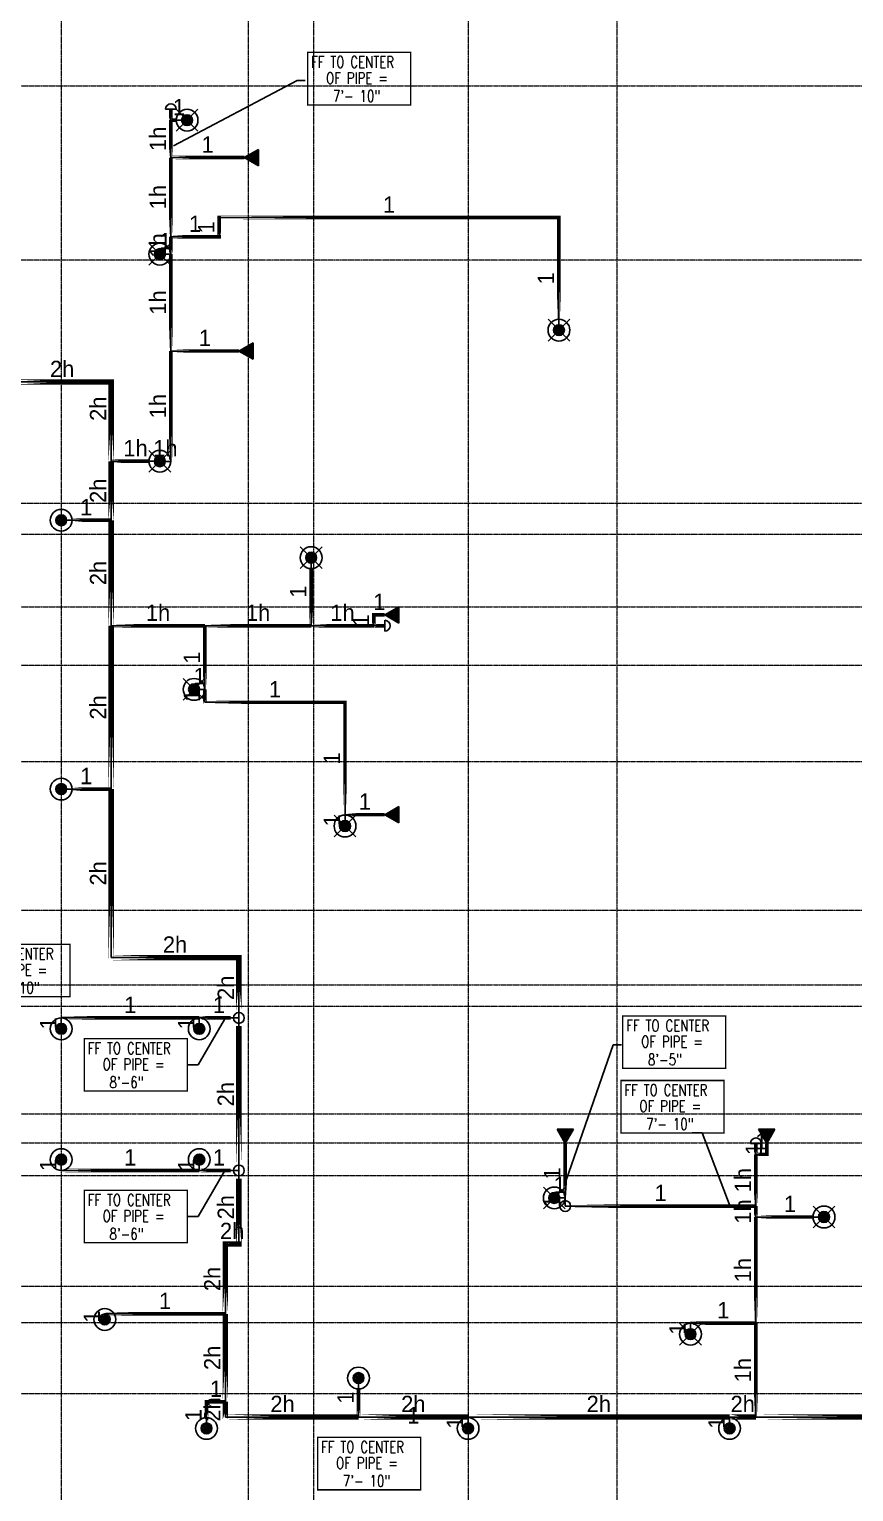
# Model space of a CAD drawing. Header units: inches. Extents: x -6295 to 241, y -496 to 3079.
# Drawn here: x -1926 to -1472, y 285 to 1090 of the extents above; entities that cross this region are included whole.
import ezdxf
from ezdxf.enums import TextEntityAlignment as Align

# ---------------------------------------------------------------- set-up
doc = ezdxf.new("R2010")
doc.units = ezdxf.units.IN
doc.header["$MEASUREMENT"] = 0
doc.linetypes.add('Grid Line', pattern=[0.875, 0.5, -0.125, 0.125, -0.125])
for name, color, linetype in [('Coordination', 1, 'Continuous'), ('headdn', 7, 'Continuous'), ('PIPEBL', 4, 'Continuous'), ('pipemn', 6, 'Continuous'), ('PIPESPC', 7, 'Continuous'), ('spk-cap', 7, 'Continuous'), ('spk-piperise', 7, 'Continuous'), ('TIDYPIPE', 7, 'Continuous')]:
    doc.layers.add(name, color=color, linetype=linetype)
doc.layers.add('S-GRID', color=1, linetype='Continuous', lineweight=9)
doc.styles.add('PDA1', font='ROMAND', dxfattribs={"width": 0.755})
doc.styles.add('PIPE', font='PIPE.SHX')
doc.dimstyles.get("Standard").update_dxf_attribs({"dimtxt": 0.18, "dimasz": 0.18, "dimexe": 0.18, "dimexo": 0.0625, "dimgap": 0.09, "dimtad": 0, "dimtih": 1, "dimtoh": 1, "dimdec": 4, "dimzin": 0, "dimdsep": 46, "dimtxsty": 'Standard', "dimcen": 0.09, "dimadec": 0, "dimazin": 0, "dimtfac": 1, "dimtdec": 4, "dimtofl": 0, "dimtmove": 0, "dimatfit": 3, "dimfxl": 1, "dimtolj": 1, "dimtzin": 0, "dimarcsym": 0})

# ---------------------------------------------------------------- blocks, each defined once
blk = doc.blocks.new('side2')
for p, q in [((0, 0), (7.79, 4.5)), ((7.79, -4.5), (0, 0)), ((7.79, 4.5), (7.79, -4.5))]:
    blk.add_line(p, q)
blk.add_solid([(7.79, -4.5), (0, 0), (7.79, 4.5)])
blk = doc.blocks.new('dpend2')
for p, q in [((-6, -6), (6, 6)), ((6, -6), (-6, 6))]:
    blk.add_line(p, q)
for radius in [6, 3]:
    blk.add_circle((0, 0), radius)
for points in [[(0, 0), (-3, 0), (-2.08, 2.07)], [(0, 0), (-3, 0), (-2.08, -2.07)], [(0, 0), (0, 3), (-2.12, 2.14)], [(0, 0), (0, -3), (-2.12, -2.14)], [(0, 0), (0, 3), (2.12, 2.14)], [(0, 0), (3, 0), (2.08, 2.07)], [(0, 0), (3, 0), (2.08, -2.07)], [(0, 0), (0, -3), (2.12, -2.14)]]:
    blk.add_solid(points)
blk = doc.blocks.new('dpend1')
for radius in [6, 3]:
    blk.add_circle((0, 0), radius)
for points in [[(0.01, 2.97), (-2.53, -1.59), (-2.62, 1.36)], [(0.01, 2.97), (-2.49, -1.59), (2.52, -1.59)], [(2.52, -1.59), (0.01, 2.97), (2.6, 1.47)], [(2.52, -1.59), (-2.53, -1.59), (0.01, -2.98)]]:
    blk.add_solid(points)
blk = doc.blocks.new('PIPESPC')
at = {"layer": 'PIPESPC', "style": 'PIPE', "width": 0.9}
blk.add_attdef('SIZE', text='', height=9, dxfattribs=at).set_placement((0, 4.02), align=Align.CENTER)
at = {"layer": 'PIPESPC', "style": 'PIPE', "flags": 1}
blk.add_attdef('SCHED', (25.3, 3.89), '', height=9, dxfattribs=at)
blk = doc.blocks.new('CAP')
blk.add_line((0, 3), (0, -3))
blk.add_arc((0, 0), 3, 270, 90)
blk = doc.blocks.new('vvvvbbbbbbbb')
at = {"layer": 'Coordination', "const_width": 0.75}
blk.add_lwpolyline([(2834.89, 1670.01), (2834.89, 1641.14), (2891.57, 1641.14), (2891.57, 1670.01), (2834.89, 1670.01)], dxfattribs=at)
at = {"layer": 'Coordination', "style": 'PDA1', "width": 0.755}
for s, p in [('FF TO CENTER', (2836.77, 1661.59)), ('OF PIPE = ', (2845.03, 1652.74)), ('7\'- 10"', (2848.77, 1642.88))]:
    blk.add_text(s, height=6.3, dxfattribs=at).set_placement(p)
blk = doc.blocks.new('rise')
blk.add_circle((0, 0), 3)
blk = doc.blocks.new('vvvvvvvvbbb')
at = {"layer": 'Coordination', "const_width": 0.75}
blk.add_lwpolyline([(1974.8, 1907.38), (1974.8, 1878.51), (2031.47, 1878.51), (2031.47, 1907.38), (1974.8, 1907.38)], dxfattribs=at)
at = {"layer": 'Coordination', "style": 'PDA1', "width": 0.755}
for s, p in [('FF TO CENTER', (1976.68, 1898.96)), ('OF PIPE = ', (1984.93, 1890.11)), ('8\'-5"', (1988.67, 1880.25))]:
    blk.add_text(s, height=6.3, dxfattribs=at).set_placement(p)

msp = doc.modelspace()

# ---------------------------------------------------------------- linework, layer by layer
at = {"layer": 'Coordination', "color": 1, "const_width": 0.75}
for points in [[(-1895.29, 534.31), (-1895.29, 505.44), (-1838.62, 505.44), (-1838.62, 534.31), (-1895.29, 534.31)], [(-1895.29, 450.81), (-1895.29, 421.94), (-1838.62, 421.94), (-1838.62, 450.81), (-1895.29, 450.81)]]:
    msp.add_lwpolyline(points, dxfattribs=at)
at = {"layer": 'PIPEBL', "color": 1}
for p, q in [((-1847.62, 1040.03), (-1847.62, 1046.03)), ((-1847.62, 1019.42), (-1847.62, 1040.03)), ((-1838.69, 1040.03), (-1847.62, 1040.03)), ((-1847.62, 975.8), (-1847.62, 1019.42)), ((-1847.62, 1019.42), (-1807.19, 1019.42)), ((-1820.96, 975.8), (-1820.96, 986.37)), ((-1820.96, 986.37), (-1633.94, 986.37)), ((-1633.94, 924.43), (-1633.94, 986.37)), ((-1847.62, 966.28), (-1847.62, 975.8)), ((-1847.62, 975.8), (-1820.96, 975.8)), ((-1853.69, 966.28), (-1847.69, 966.28)), ((-1847.62, 912.93), (-1847.62, 966.28)), ((-1847.62, 852.17), (-1847.62, 912.93)), ((-1810.19, 912.93), (-1847.62, 912.93)), ((-1853.69, 852.22), (-1880.5, 852.22)), ((-1853.69, 852.17), (-1847.62, 852.17)), ((-1908, 819.74), (-1880.5, 819.74)), ((-1770.36, 761.65), (-1770.36, 799.15)), ((-1735.86, 761.65), (-1735.86, 767.65)), ((-1735.86, 767.65), (-1729.86, 767.65)), ((-1880.5, 761.65), (-1828.86, 761.65)), ((-1828.86, 761.65), (-1770.36, 761.65)), ((-1828.86, 726.65), (-1828.86, 761.65)), ((-1770.36, 761.65), (-1735.86, 761.65)), ((-1735.86, 761.65), (-1729.86, 761.65)), ((-1834.86, 726.65), (-1828.86, 726.65)), ((-1828.86, 719.51), (-1828.86, 726.65)), ((-1828.86, 719.51), (-1751.74, 719.51)), ((-1751.74, 719.51), (-1751.74, 657.65)), ((-1908, 671.74), (-1880.5, 671.74)), ((-1751.74, 657.65), (-1751.74, 651.41)), ((-1729.86, 657.65), (-1751.74, 657.65)), ((-1908, 545.74), (-1908, 539.74)), ((-1832, 545.74), (-1908, 545.74)), ((-1832, 545.74), (-1832, 539.74)), ((-1832, 545.74), (-1810.18, 545.74)), ((-1630.51, 476.64), (-1630.51, 446.64)), ((-1525.51, 470.64), (-1525.51, 476.64)), ((-1519.51, 470.64), (-1519.51, 476.64)), ((-1908, 461.74), (-1908, 467.74)), ((-1832, 461.74), (-1832, 467.74)), ((-1525.51, 442.17), (-1525.51, 470.64)), ((-1525.51, 470.64), (-1519.51, 470.64)), ((-1908, 461.74), (-1832, 461.74)), ((-1832, 461.74), (-1810.18, 461.74)), ((-1636.51, 446.64), (-1630.51, 446.64)), ((-1630.51, 446.64), (-1630.51, 442.17)), ((-1630.51, 442.17), (-1525.51, 442.17)), ((-1525.51, 436.14), (-1525.51, 442.17)), ((-1525.51, 436.14), (-1488.01, 436.14)), ((-1525.51, 377.64), (-1525.51, 436.14)), ((-1884, 382.79), (-1884, 379.74)), ((-1884, 382.79), (-1817.62, 382.79)), ((-1561.51, 377.64), (-1525.51, 377.64)), ((-1561.51, 377.64), (-1561.51, 371.64)), ((-1525.51, 326), (-1525.51, 377.64)), ((-1744.29, 347.48), (-1744.29, 326)), ((-1828, 319.74), (-1828, 334.38)), ((-1828, 334.38), (-1817.62, 334.38)), ((-1684, 319.74), (-1684, 326)), ((-1540, 319.74), (-1540, 326))]:
    msp.add_line(p, q, dxfattribs=at)
at = {"layer": 'pipemn', "color": 1}
for p, q in [((-1934.5, 895.87), (-1880.5, 895.87)), ((-1880.5, 895.87), (-1880.5, 852.22)), ((-1880.5, 852.22), (-1880.5, 819.74)), ((-1880.5, 761.65), (-1880.5, 819.74)), ((-1880.5, 671.74), (-1880.5, 761.65)), ((-1880.5, 578.94), (-1880.5, 671.74)), ((-1880.5, 578.94), (-1810.18, 578.94)), ((-1810.18, 545.74), (-1810.18, 578.94)), ((-1810.18, 461.74), (-1810.18, 545.74)), ((-1810.18, 421.26), (-1810.18, 461.74)), ((-1810.18, 421.26), (-1817.62, 421.26)), ((-1817.62, 421.26), (-1817.62, 382.79)), ((-1817.62, 382.79), (-1817.62, 334.38)), ((-1817.62, 334.38), (-1817.62, 326)), ((-1744.29, 326), (-1817.62, 326)), ((-1684, 326), (-1744.29, 326)), ((-1684, 326), (-1540, 326)), ((-1540, 326), (-1525.51, 326)), ((-1525.51, 326), (-1393.63, 326))]:
    msp.add_line(p, q, dxfattribs=at)
at = {"layer": 'S-GRID', "linetype": 'Grid Line'}
for p, q in [((-1908, 1771.74), (-1908, -484.26)), ((-1805, 1771.74), (-1805, -484.26)), ((-1769, 1771.74), (-1769, -484.26)), ((-1684, 1771.74), (-1684, -484.26)), ((-1602, 1771.74), (-1602, -484.26)), ((-3666.39, 1059), (228, 1059)), ((228, 963), (-3666.39, 963)), ((228, 829), (-3666.39, 829)), ((-3666.39, 812), (228, 812)), ((-3666.39, 772), (228, 772)), ((-3666.39, 740), (228, 740)), ((-3666.39, 687), (228, 687)), ((-3666.39, 605), (228, 605)), ((-3666.39, 564), (228, 564)), ((228, 552), (-3666.39, 552)), ((-3666.39, 493), (228, 493)), ((-3666.39, 477), (228, 477)), ((-3666.39, 459), (228, 459)), ((-3666.39, 398), (228, 398)), ((-3666.39, 378), (228, 378)), ((-3666.39, 339), (226, 339))]:
    msp.add_line(p, q, dxfattribs=at)
at = {"layer": 'TIDYPIPE', "color": 1}
for points, const_width in [([(-1847.62, 1040.03), (-1847.62, 1046.03)], 2), ([(-1847.62, 1019.42), (-1847.62, 1040.03)], 2), ([(-1847.62, 1040.03), (-1844.69, 1040.03)], 2), ([(-1847.62, 975.8), (-1847.62, 1019.42)], 2), ([(-1847.62, 1019.42), (-1807.19, 1019.42)], 2), ([(-1821.96, 986.37), (-1632.94, 986.37)], 2), ([(-1820.96, 974.8), (-1820.96, 987.37)], 2), ([(-1633.94, 930.43), (-1633.94, 987.37)], 2), ([(-1847.62, 966.28), (-1847.62, 975.8)], 2), ([(-1847.62, 975.8), (-1819.96, 975.8)], 2), ([(-1847.62, 912.93), (-1847.62, 966.28)], 2), ([(-1847.62, 851.17), (-1847.62, 912.93)], 2), ([(-1847.62, 912.93), (-1810.19, 912.93)], 2), ([(-1936, 895.87), (-1879, 895.87)], 3), ([(-1880.5, 852.22), (-1880.5, 897.37)], 3), ([(-1880.5, 819.74), (-1880.5, 852.22)], 3), ([(-1880.5, 852.22), (-1859.69, 852.22)], 2), ([(-1902, 819.74), (-1880.5, 819.74)], 2), ([(-1880.5, 761.65), (-1880.5, 819.74)], 3), ([(-1770.36, 761.65), (-1770.36, 793.15)], 2), ([(-1736.86, 767.65), (-1729.86, 767.65)], 2), ([(-1735.86, 761.65), (-1735.86, 768.65)], 2), ([(-1880.5, 671.74), (-1880.5, 761.65)], 3), ([(-1880.5, 761.65), (-1828.86, 761.65)], 2), ([(-1828.86, 726.65), (-1828.86, 761.65)], 2), ([(-1828.86, 761.65), (-1770.36, 761.65)], 2), ([(-1770.36, 761.65), (-1735.86, 761.65)], 2), ([(-1735.86, 761.65), (-1729.86, 761.65)], 2), ([(-1828.86, 718.51), (-1828.86, 726.65)], 2), ([(-1829.86, 719.51), (-1750.74, 719.51)], 2), ([(-1751.74, 657.65), (-1751.74, 720.51)], 2), ([(-1902, 671.74), (-1880.5, 671.74)], 2), ([(-1880.5, 577.44), (-1880.5, 671.74)], 3), ([(-1751.74, 657.65), (-1729.86, 657.65)], 2), ([(-1882, 578.94), (-1808.68, 578.94)], 3), ([(-1810.18, 550.24), (-1810.18, 580.44)], 3), ([(-1909, 545.74), (-1832, 545.74)], 2), ([(-1832, 545.74), (-1814.68, 545.74)], 2), ([(-1810.18, 466.24), (-1810.18, 541.24)], 3), ([(-1630.51, 446.64), (-1630.51, 476.64)], 2), ([(-1525.51, 470.64), (-1525.51, 476.64)], 2), ([(-1519.51, 469.64), (-1519.51, 476.64)], 2), ([(-1525.51, 442.17), (-1525.51, 470.64)], 2), ([(-1525.51, 470.64), (-1518.51, 470.64)], 2), ([(-1909, 461.74), (-1832, 461.74)], 2), ([(-1832, 461.74), (-1814.68, 461.74)], 2), ([(-1810.18, 419.76), (-1810.18, 457.24)], 3), ([(-1626.01, 442.17), (-1525.51, 442.17)], 2), ([(-1525.51, 436.14), (-1525.51, 442.17)], 2), ([(-1525.51, 377.64), (-1525.51, 436.14)], 2), ([(-1525.51, 436.14), (-1494.01, 436.14)], 2), ([(-1819.12, 421.26), (-1808.68, 421.26)], 3), ([(-1817.62, 382.79), (-1817.62, 422.76)], 3), ([(-1885, 382.79), (-1817.62, 382.79)], 2), ([(-1817.62, 334.38), (-1817.62, 382.79)], 3), ([(-1562.51, 377.64), (-1525.51, 377.64)], 2), ([(-1525.51, 326), (-1525.51, 377.64)], 2), ([(-1744.29, 326), (-1744.29, 341.48)], 2), ([(-1829, 334.38), (-1817.62, 334.38)], 2), ([(-1828, 325.74), (-1828, 335.38)], 2), ([(-1817.62, 324.5), (-1817.62, 334.38)], 3), ([(-1819.12, 326), (-1744.29, 326)], 3), ([(-1744.29, 326), (-1684, 326)], 3), ([(-1684, 326), (-1540, 326)], 3), ([(-1540, 326), (-1525.51, 326)], 3), ([(-1525.51, 326), (-1393.63, 326)], 3)]:
    msp.add_lwpolyline(points, close=True, dxfattribs=dict(at, const_width=const_width))

# ---------------------------------------------------------------- block references
at = {"layer": 'Coordination', "color": 1}
msp.add_blockref('vvvvvvvvbbb', (-3573.59, -1360.58), dxfattribs=at)
at = {"layer": 'headdn', "color": 1, "extrusion": (0, 0, -1), "zscale": -1}
for p in [(1838.69, 1040.03), (1853.69, 966.28), (1633.94, 924.43), (1853.69, 852.22)]:
    msp.add_blockref('dpend2', p, dxfattribs=at)
for name, p, rotation in [('side2', (1807.19, 1019.42), 180), ('side2', (1810.19, 912.93), 180), ('dpend2', (1770.36, 799.15), 90), ('side2', (1729.86, 767.65), 180), ('dpend2', (1834.86, 726.65), 90), ('side2', (1729.86, 657.65), 180), ('dpend2', (1751.74, 651.41), 90)]:
    msp.add_blockref(name, p, dxfattribs=dict(at, rotation=rotation))
at = {"layer": 'headdn', "color": 1}
for name, p in [('dpend1', (-1908, 819.74)), ('dpend1', (-1908, 671.74)), ('dpend1', (-1908, 539.74)), ('dpend1', (-1832, 539.74)), ('dpend1', (-1908, 467.74)), ('dpend1', (-1832, 467.74)), ('dpend2', (-1636.51, 446.64)), ('dpend2', (-1488.01, 436.14)), ('dpend1', (-1884, 379.74)), ('dpend2', (-1561.51, 371.64)), ('dpend1', (-1744.29, 347.48)), ('dpend1', (-1828, 319.74)), ('dpend1', (-1684, 319.74)), ('dpend1', (-1540, 319.74))]:
    msp.add_blockref(name, p, dxfattribs=at)
at = {"layer": 'headdn', "color": 1, "rotation": 90}
for p in [(-1630.51, 476.64), (-1519.51, 476.64)]:
    msp.add_blockref('side2', p, dxfattribs=at)
at = {"layer": 'PIPESPC', "color": 1}
for p in [(-4607.18, -592.71), (-4794.68, -1083.71), (-4434.68, -1158.71), (-4601.68, -1355.21)]:
    msp.add_blockref('vvvvbbbbbbbb', p, dxfattribs=at)
ref = msp.add_blockref('PIPESPC', (-1843.15, 1040.03), dxfattribs=at)
ref.add_attrib('SIZE', '1', dxfattribs={"color": 0, "height": 9, "style": 'PIPE'}).set_placement((-1843.15, 1040.03), align=Align.BOTTOM_CENTER)
ref = msp.add_blockref('PIPESPC', (-1847.62, 1029.73), dxfattribs=dict(at, rotation=89.99999999999743))
ref.add_attrib('SIZE', '1h', dxfattribs={"color": 0, "height": 9, "rotation": 90, "style": 'PIPE'}).set_placement((-1847.62, 1029.73), align=Align.BOTTOM_CENTER)
ref = msp.add_blockref('PIPESPC', (-1827.4, 1019.42), dxfattribs=at)
ref.add_attrib('SIZE', '1', dxfattribs={"color": 0, "height": 9, "style": 'PIPE'}).set_placement((-1827.4, 1019.42), align=Align.BOTTOM_CENTER)
ref = msp.add_blockref('PIPESPC', (-1847.62, 997.61), dxfattribs=dict(at, rotation=90.0000000000002))
ref.add_attrib('SIZE', '1h', dxfattribs={"color": 0, "height": 9, "rotation": 90, "style": 'PIPE'}).set_placement((-1847.62, 997.61), align=Align.BOTTOM_CENTER)
ref = msp.add_blockref('PIPESPC', (-1727.45, 986.37), dxfattribs=at)
ref.add_attrib('SIZE', '1', dxfattribs={"color": 0, "height": 9, "style": 'PIPE'}).set_placement((-1727.45, 986.37), align=Align.BOTTOM_CENTER)
ref = msp.add_blockref('PIPESPC', (-1834.29, 975.8), dxfattribs=at)
ref.add_attrib('SIZE', '1', dxfattribs={"color": 0, "height": 9, "style": 'PIPE'}).set_placement((-1834.29, 975.8), align=Align.BOTTOM_CENTER)
ref = msp.add_blockref('PIPESPC', (-1820.96, 981.08), dxfattribs=dict(at, rotation=90))
ref.add_attrib('SIZE', '1', dxfattribs={"color": 0, "height": 9, "rotation": 90, "style": 'PIPE'}).set_placement((-1820.96, 981.08), align=Align.BOTTOM_CENTER)
ref = msp.add_blockref('PIPESPC', (-1847.62, 971.04), dxfattribs=dict(at, rotation=90))
ref.add_attrib('SIZE', '1h', dxfattribs={"color": 0, "height": 9, "rotation": 90, "style": 'PIPE'}).set_placement((-1847.62, 971.04), align=Align.BOTTOM_CENTER)
ref = msp.add_blockref('PIPESPC', (-1850.69, 966.28), dxfattribs=at)
ref.add_attrib('SIZE', '1', dxfattribs={"color": 0, "height": 9, "style": 'PIPE'}).set_placement((-1850.69, 966.28), align=Align.BOTTOM_CENTER)
ref = msp.add_blockref('PIPESPC', (-1633.94, 952.93), dxfattribs=dict(at, rotation=90))
ref.add_attrib('SIZE', '1', dxfattribs={"color": 0, "height": 9, "rotation": 90, "style": 'PIPE'}).set_placement((-1633.94, 952.93), align=Align.BOTTOM_CENTER)
ref = msp.add_blockref('PIPESPC', (-1847.62, 939.61), dxfattribs=dict(at, rotation=90))
ref.add_attrib('SIZE', '1h', dxfattribs={"color": 0, "height": 9, "rotation": 90, "style": 'PIPE'}).set_placement((-1847.62, 939.61), align=Align.BOTTOM_CENTER)
ref = msp.add_blockref('PIPESPC', (-1828.9, 912.93), dxfattribs=at)
ref.add_attrib('SIZE', '1', dxfattribs={"color": 0, "height": 9, "style": 'PIPE'}).set_placement((-1828.9, 912.93), align=Align.BOTTOM_CENTER)
ref = msp.add_blockref('PIPESPC', (-1907.5, 895.87), dxfattribs=at)
ref.add_attrib('SIZE', '2h', dxfattribs={"color": 0, "height": 9, "style": 'PIPE'}).set_placement((-1907.5, 895.87), align=Align.BOTTOM_CENTER)
ref = msp.add_blockref('PIPESPC', (-1880.5, 881.15), dxfattribs=dict(at, rotation=90))
ref.add_attrib('SIZE', '2h', dxfattribs={"color": 0, "height": 9, "rotation": 90, "style": 'PIPE'}).set_placement((-1880.5, 881.15), align=Align.BOTTOM_CENTER)
ref = msp.add_blockref('PIPESPC', (-1847.62, 882.55), dxfattribs=dict(at, rotation=90.0000000000002))
ref.add_attrib('SIZE', '1h', dxfattribs={"color": 0, "height": 9, "rotation": 90, "style": 'PIPE'}).set_placement((-1847.62, 882.55), align=Align.BOTTOM_CENTER)
ref = msp.add_blockref('PIPESPC', (-1867.09, 852.22), dxfattribs=at)
ref.add_attrib('SIZE', '1h', dxfattribs={"color": 0, "height": 9, "style": 'PIPE'}).set_placement((-1867.09, 852.22), align=Align.BOTTOM_CENTER)
ref = msp.add_blockref('PIPESPC', (-1850.65, 852.17), dxfattribs=at)
ref.add_attrib('SIZE', '1h', dxfattribs={"color": 0, "height": 9, "style": 'PIPE'}).set_placement((-1850.65, 852.17), align=Align.BOTTOM_CENTER)
ref = msp.add_blockref('PIPESPC', (-1880.5, 835.98), dxfattribs=dict(at, rotation=90))
ref.add_attrib('SIZE', '2h', dxfattribs={"color": 0, "height": 9, "rotation": 90, "style": 'PIPE'}).set_placement((-1880.5, 835.98), align=Align.BOTTOM_CENTER)
ref = msp.add_blockref('PIPESPC', (-1894.25, 819.74), dxfattribs=at)
ref.add_attrib('SIZE', '1', dxfattribs={"color": 0, "height": 9, "style": 'PIPE'}).set_placement((-1894.25, 819.74), align=Align.BOTTOM_CENTER)
ref = msp.add_blockref('PIPESPC', (-1880.5, 790.7), dxfattribs=dict(at, rotation=90))
ref.add_attrib('SIZE', '2h', dxfattribs={"color": 0, "height": 9, "rotation": 90, "style": 'PIPE'}).set_placement((-1880.5, 790.7), align=Align.BOTTOM_CENTER)
ref = msp.add_blockref('PIPESPC', (-1770.36, 780.4), dxfattribs=dict(at, rotation=90))
ref.add_attrib('SIZE', '1', dxfattribs={"color": 0, "height": 9, "rotation": 90, "style": 'PIPE'}).set_placement((-1770.36, 780.4), align=Align.BOTTOM_CENTER)
ref = msp.add_blockref('PIPESPC', (-1854.68, 761.65), dxfattribs=at)
ref.add_attrib('SIZE', '1h', dxfattribs={"color": 0, "height": 9, "style": 'PIPE'}).set_placement((-1854.68, 761.65), align=Align.BOTTOM_CENTER)
ref = msp.add_blockref('PIPESPC', (-1799.61, 761.65), dxfattribs=at)
ref.add_attrib('SIZE', '1h', dxfattribs={"color": 0, "height": 9, "style": 'PIPE'}).set_placement((-1799.61, 761.65), align=Align.BOTTOM_CENTER)
ref = msp.add_blockref('PIPESPC', (-1753.11, 761.65), dxfattribs=at)
ref.add_attrib('SIZE', '1h', dxfattribs={"color": 0, "height": 9, "style": 'PIPE'}).set_placement((-1753.11, 761.65), align=Align.BOTTOM_CENTER)
ref = msp.add_blockref('PIPESPC', (-1732.86, 767.65), dxfattribs=at)
ref.add_attrib('SIZE', '1', dxfattribs={"color": 0, "height": 9, "style": 'PIPE'}).set_placement((-1732.86, 767.65), align=Align.BOTTOM_CENTER)
ref = msp.add_blockref('PIPESPC', (-1735.86, 764.65), dxfattribs=dict(at, rotation=90))
ref.add_attrib('SIZE', '1', dxfattribs={"color": 0, "height": 9, "rotation": 90, "style": 'PIPE'}).set_placement((-1735.86, 764.65), align=Align.BOTTOM_CENTER)
ref = msp.add_blockref('PIPESPC', (-1828.86, 744.15), dxfattribs=dict(at, rotation=90))
ref.add_attrib('SIZE', '1', dxfattribs={"color": 0, "height": 9, "rotation": 90, "style": 'PIPE'}).set_placement((-1828.86, 744.15), align=Align.BOTTOM_CENTER)
ref = msp.add_blockref('PIPESPC', (-1831.86, 726.65), dxfattribs=at)
ref.add_attrib('SIZE', '1', dxfattribs={"color": 0, "height": 9, "style": 'PIPE'}).set_placement((-1831.86, 726.65), align=Align.BOTTOM_CENTER)
ref = msp.add_blockref('PIPESPC', (-1828.86, 723.08), dxfattribs=dict(at, rotation=90))
ref.add_attrib('SIZE', '1', dxfattribs={"color": 0, "height": 9, "rotation": 90, "style": 'PIPE'}).set_placement((-1828.86, 723.08), align=Align.BOTTOM_CENTER)
ref = msp.add_blockref('PIPESPC', (-1790.3, 719.51), dxfattribs=at)
ref.add_attrib('SIZE', '1', dxfattribs={"color": 0, "height": 9, "style": 'PIPE'}).set_placement((-1790.3, 719.51), align=Align.BOTTOM_CENTER)
ref = msp.add_blockref('PIPESPC', (-1880.5, 716.7), dxfattribs=dict(at, rotation=90))
ref.add_attrib('SIZE', '2h', dxfattribs={"color": 0, "height": 9, "rotation": 90, "style": 'PIPE'}).set_placement((-1880.5, 716.7), align=Align.BOTTOM_CENTER)
ref = msp.add_blockref('PIPESPC', (-1751.74, 688.58), dxfattribs=dict(at, rotation=90))
ref.add_attrib('SIZE', '1', dxfattribs={"color": 0, "height": 9, "rotation": 90, "style": 'PIPE'}).set_placement((-1751.74, 688.58), align=Align.BOTTOM_CENTER)
ref = msp.add_blockref('PIPESPC', (-1894.25, 671.74), dxfattribs=at)
ref.add_attrib('SIZE', '1', dxfattribs={"color": 0, "height": 9, "style": 'PIPE'}).set_placement((-1894.25, 671.74), align=Align.BOTTOM_CENTER)
ref = msp.add_blockref('PIPESPC', (-1740.8, 657.65), dxfattribs=at)
ref.add_attrib('SIZE', '1', dxfattribs={"color": 0, "height": 9, "style": 'PIPE'}).set_placement((-1740.8, 657.65), align=Align.BOTTOM_CENTER)
ref = msp.add_blockref('PIPESPC', (-1751.74, 654.53), dxfattribs=dict(at, rotation=90))
ref.add_attrib('SIZE', '1', dxfattribs={"color": 0, "height": 9, "rotation": 90, "style": 'PIPE'}).set_placement((-1751.74, 654.53), align=Align.BOTTOM_CENTER)
ref = msp.add_blockref('PIPESPC', (-1880.5, 625.34), dxfattribs=dict(at, rotation=90))
ref.add_attrib('SIZE', '2h', dxfattribs={"color": 0, "height": 9, "rotation": 90, "style": 'PIPE'}).set_placement((-1880.5, 625.34), align=Align.BOTTOM_CENTER)
ref = msp.add_blockref('PIPESPC', (-1845.34, 578.94), dxfattribs=at)
ref.add_attrib('SIZE', '2h', dxfattribs={"color": 0, "height": 9, "style": 'PIPE'}).set_placement((-1845.34, 578.94), align=Align.BOTTOM_CENTER)
ref = msp.add_blockref('PIPESPC', (-1810.18, 562.34), dxfattribs=dict(at, rotation=90))
ref.add_attrib('SIZE', '2h', dxfattribs={"color": 0, "height": 9, "rotation": 90, "style": 'PIPE'}).set_placement((-1810.18, 562.34), align=Align.BOTTOM_CENTER)
ref = msp.add_blockref('PIPESPC', (-1870, 545.74), dxfattribs=at)
ref.add_attrib('SIZE', '1', dxfattribs={"color": 0, "height": 9, "style": 'PIPE'}).set_placement((-1870, 545.74), align=Align.BOTTOM_CENTER)
ref = msp.add_blockref('PIPESPC', (-1821.09, 545.74), dxfattribs=at)
ref.add_attrib('SIZE', '1', dxfattribs={"color": 0, "height": 9, "style": 'PIPE'}).set_placement((-1821.09, 545.74), align=Align.BOTTOM_CENTER)
ref = msp.add_blockref('PIPESPC', (-1908, 542.74), dxfattribs=dict(at, rotation=90))
ref.add_attrib('SIZE', '1', dxfattribs={"color": 0, "height": 9, "rotation": 90, "style": 'PIPE'}).set_placement((-1908, 542.74), align=Align.BOTTOM_CENTER)
ref = msp.add_blockref('PIPESPC', (-1832, 542.74), dxfattribs=dict(at, rotation=90))
ref.add_attrib('SIZE', '1', dxfattribs={"color": 0, "height": 9, "rotation": 90, "style": 'PIPE'}).set_placement((-1832, 542.74), align=Align.BOTTOM_CENTER)
ref = msp.add_blockref('PIPESPC', (-1810.18, 503.74), dxfattribs=dict(at, rotation=90))
ref.add_attrib('SIZE', '2h', dxfattribs={"color": 0, "height": 9, "rotation": 90, "style": 'PIPE'}).set_placement((-1810.18, 503.74), align=Align.BOTTOM_CENTER)
ref = msp.add_blockref('PIPESPC', (-1519.51, 473.64), dxfattribs=dict(at, rotation=90))
ref.add_attrib('SIZE', '1', dxfattribs={"color": 0, "height": 9, "rotation": 90, "style": 'PIPE'}).set_placement((-1519.51, 473.64), align=Align.BOTTOM_CENTER)
ref = msp.add_blockref('PIPESPC', (-1522.51, 470.64), dxfattribs=at)
ref.add_attrib('SIZE', '1', dxfattribs={"color": 0, "height": 9, "style": 'PIPE'}).set_placement((-1522.51, 470.64), align=Align.BOTTOM_CENTER)
ref = msp.add_blockref('PIPESPC', (-1908, 464.74), dxfattribs=dict(at, rotation=90))
ref.add_attrib('SIZE', '1', dxfattribs={"color": 0, "height": 9, "rotation": 90, "style": 'PIPE'}).set_placement((-1908, 464.74), align=Align.BOTTOM_CENTER)
ref = msp.add_blockref('PIPESPC', (-1870, 461.74), dxfattribs=at)
ref.add_attrib('SIZE', '1', dxfattribs={"color": 0, "height": 9, "style": 'PIPE'}).set_placement((-1870, 461.74), align=Align.BOTTOM_CENTER)
ref = msp.add_blockref('PIPESPC', (-1832, 464.74), dxfattribs=dict(at, rotation=90))
ref.add_attrib('SIZE', '1', dxfattribs={"color": 0, "height": 9, "rotation": 90, "style": 'PIPE'}).set_placement((-1832, 464.74), align=Align.BOTTOM_CENTER)
ref = msp.add_blockref('PIPESPC', (-1821.09, 461.74), dxfattribs=at)
ref.add_attrib('SIZE', '1', dxfattribs={"color": 0, "height": 9, "style": 'PIPE'}).set_placement((-1821.09, 461.74), align=Align.BOTTOM_CENTER)
ref = msp.add_blockref('PIPESPC', (-1630.51, 460.14), dxfattribs=dict(at, rotation=90))
ref.add_attrib('SIZE', '1', dxfattribs={"color": 0, "height": 9, "rotation": 90, "style": 'PIPE'}).set_placement((-1630.51, 460.14), align=Align.BOTTOM_CENTER)
ref = msp.add_blockref('PIPESPC', (-1525.51, 456.4), dxfattribs=dict(at, rotation=90))
ref.add_attrib('SIZE', '1h', dxfattribs={"color": 0, "height": 9, "rotation": 90, "style": 'PIPE'}).set_placement((-1525.51, 456.4), align=Align.BOTTOM_CENTER)
ref = msp.add_blockref('PIPESPC', (-1633.51, 446.64), dxfattribs=at)
ref.add_attrib('SIZE', '1', dxfattribs={"color": 0, "height": 9, "style": 'PIPE'}).set_placement((-1633.51, 446.64), align=Align.BOTTOM_CENTER)
ref = msp.add_blockref('PIPESPC', (-1578.01, 442.17), dxfattribs=at)
ref.add_attrib('SIZE', '1', dxfattribs={"color": 0, "height": 9, "style": 'PIPE'}).set_placement((-1578.01, 442.17), align=Align.BOTTOM_CENTER)
ref = msp.add_blockref('PIPESPC', (-1810.18, 441.5), dxfattribs=dict(at, rotation=90))
ref.add_attrib('SIZE', '2h', dxfattribs={"color": 0, "height": 9, "rotation": 90, "style": 'PIPE'}).set_placement((-1810.18, 441.5), align=Align.BOTTOM_CENTER)
ref = msp.add_blockref('PIPESPC', (-1630.51, 444.4), dxfattribs=dict(at, rotation=90))
ref.add_attrib('SIZE', '1', dxfattribs={"color": 0, "height": 9, "rotation": 90, "style": 'PIPE'}).set_placement((-1630.51, 444.4), align=Align.BOTTOM_CENTER)
ref = msp.add_blockref('PIPESPC', (-1525.51, 439.15), dxfattribs=dict(at, rotation=90))
ref.add_attrib('SIZE', '1h', dxfattribs={"color": 0, "height": 9, "rotation": 90, "style": 'PIPE'}).set_placement((-1525.51, 439.15), align=Align.BOTTOM_CENTER)
ref = msp.add_blockref('PIPESPC', (-1506.76, 436.14), dxfattribs=at)
ref.add_attrib('SIZE', '1', dxfattribs={"color": 0, "height": 9, "style": 'PIPE'}).set_placement((-1506.76, 436.14), align=Align.BOTTOM_CENTER)
ref = msp.add_blockref('PIPESPC', (-1813.9, 421.26), dxfattribs=at)
ref.add_attrib('SIZE', '2h', dxfattribs={"color": 0, "height": 9, "style": 'PIPE'}).set_placement((-1813.9, 421.26), align=Align.BOTTOM_CENTER)
ref = msp.add_blockref('PIPESPC', (-1525.51, 406.89), dxfattribs=dict(at, rotation=90))
ref.add_attrib('SIZE', '1h', dxfattribs={"color": 0, "height": 9, "rotation": 90, "style": 'PIPE'}).set_placement((-1525.51, 406.89), align=Align.BOTTOM_CENTER)
ref = msp.add_blockref('PIPESPC', (-1817.62, 402.02), dxfattribs=dict(at, rotation=90))
ref.add_attrib('SIZE', '2h', dxfattribs={"color": 0, "height": 9, "rotation": 90, "style": 'PIPE'}).set_placement((-1817.62, 402.02), align=Align.BOTTOM_CENTER)
ref = msp.add_blockref('PIPESPC', (-1850.81, 382.79), dxfattribs=at)
ref.add_attrib('SIZE', '1', dxfattribs={"color": 0, "height": 9, "style": 'PIPE'}).set_placement((-1850.81, 382.79), align=Align.BOTTOM_CENTER)
ref = msp.add_blockref('PIPESPC', (-1543.51, 377.64), dxfattribs=at)
ref.add_attrib('SIZE', '1', dxfattribs={"color": 0, "height": 9, "style": 'PIPE'}).set_placement((-1543.51, 377.64), align=Align.BOTTOM_CENTER)
ref = msp.add_blockref('PIPESPC', (-1884, 381.26), dxfattribs=dict(at, rotation=90))
ref.add_attrib('SIZE', '1', dxfattribs={"color": 0, "height": 9, "rotation": 90, "style": 'PIPE'}).set_placement((-1884, 381.26), align=Align.BOTTOM_CENTER)
ref = msp.add_blockref('PIPESPC', (-1561.51, 374.64), dxfattribs=dict(at, rotation=90))
ref.add_attrib('SIZE', '1', dxfattribs={"color": 0, "height": 9, "rotation": 90, "style": 'PIPE'}).set_placement((-1561.51, 374.64), align=Align.BOTTOM_CENTER)
ref = msp.add_blockref('PIPESPC', (-1817.62, 358.58), dxfattribs=dict(at, rotation=90))
ref.add_attrib('SIZE', '2h', dxfattribs={"color": 0, "height": 9, "rotation": 90, "style": 'PIPE'}).set_placement((-1817.62, 358.58), align=Align.BOTTOM_CENTER)
ref = msp.add_blockref('PIPESPC', (-1525.51, 351.82), dxfattribs=dict(at, rotation=90))
ref.add_attrib('SIZE', '1h', dxfattribs={"color": 0, "height": 9, "rotation": 90, "style": 'PIPE'}).set_placement((-1525.51, 351.82), align=Align.BOTTOM_CENTER)
ref = msp.add_blockref('PIPESPC', (-1822.81, 334.38), dxfattribs=at)
ref.add_attrib('SIZE', '1', dxfattribs={"color": 0, "height": 9, "style": 'PIPE'}).set_placement((-1822.81, 334.38), align=Align.BOTTOM_CENTER)
ref = msp.add_blockref('PIPESPC', (-1744.29, 336.74), dxfattribs=dict(at, rotation=90))
ref.add_attrib('SIZE', '1', dxfattribs={"color": 0, "height": 9, "rotation": 90, "style": 'PIPE'}).set_placement((-1744.29, 336.74), align=Align.BOTTOM_CENTER)
ref = msp.add_blockref('PIPESPC', (-1817.62, 330.19), dxfattribs=dict(at, rotation=90))
ref.add_attrib('SIZE', '2h', dxfattribs={"color": 0, "height": 9, "rotation": 90, "style": 'PIPE'}).set_placement((-1817.62, 330.19), align=Align.BOTTOM_CENTER)
ref = msp.add_blockref('PIPESPC', (-1786.14, 326), dxfattribs=at)
ref.add_attrib('SIZE', '2h', dxfattribs={"color": 0, "height": 9, "style": 'PIPE'}).set_placement((-1786.14, 326), align=Align.BOTTOM_CENTER)
ref = msp.add_blockref('PIPESPC', (-1714.14, 326), dxfattribs=at)
ref.add_attrib('SIZE', '2h', dxfattribs={"color": 0, "height": 9, "style": 'PIPE'}).set_placement((-1714.14, 326), align=Align.BOTTOM_CENTER)
ref = msp.add_blockref('PIPESPC', (-1714.14, 319.74), dxfattribs=at)
ref.add_attrib('SIZE', '1', dxfattribs={"color": 0, "height": 9, "style": 'PIPE'}).set_placement((-1714.14, 319.74), align=Align.BOTTOM_CENTER)
ref = msp.add_blockref('PIPESPC', (-1612, 326), dxfattribs=at)
ref.add_attrib('SIZE', '2h', dxfattribs={"color": 0, "height": 9, "style": 'PIPE'}).set_placement((-1612, 326), align=Align.BOTTOM_CENTER)
ref = msp.add_blockref('PIPESPC', (-1532.76, 326), dxfattribs=at)
ref.add_attrib('SIZE', '2h', dxfattribs={"color": 0, "height": 9, "style": 'PIPE'}).set_placement((-1532.76, 326), align=Align.BOTTOM_CENTER)
ref = msp.add_blockref('PIPESPC', (-1828, 327.06), dxfattribs=dict(at, rotation=89.99999999999912))
ref.add_attrib('SIZE', '1', dxfattribs={"color": 0, "height": 9, "rotation": 90, "style": 'PIPE'}).set_placement((-1828, 327.06), align=Align.BOTTOM_CENTER)
ref = msp.add_blockref('PIPESPC', (-1684, 322.87), dxfattribs=dict(at, rotation=90))
ref.add_attrib('SIZE', '1', dxfattribs={"color": 0, "height": 9, "rotation": 90, "style": 'PIPE'}).set_placement((-1684, 322.87), align=Align.BOTTOM_CENTER)
ref = msp.add_blockref('PIPESPC', (-1540, 322.87), dxfattribs=dict(at, rotation=90))
ref.add_attrib('SIZE', '1', dxfattribs={"color": 0, "height": 9, "rotation": 90, "style": 'PIPE'}).set_placement((-1540, 322.87), align=Align.BOTTOM_CENTER)
at = {"layer": 'spk-cap', "color": 1}
for p, rotation in [((-1847.62, 1046.03), 90.00000000002521), ((-1525.51, 476.64), 90.00000000002773)]:
    msp.add_blockref('CAP', p, dxfattribs=dict(at, rotation=rotation))
msp.add_blockref('CAP', (-1729.86, 761.65), dxfattribs=at)
at = {"layer": 'spk-piperise', "color": 1}
for p in [(-1810.18, 545.74), (-1810.18, 461.74)]:
    msp.add_blockref('rise', p, dxfattribs=at)
at = {"layer": 'spk-piperise', "color": 1, "rotation": 180.0000000000555}
msp.add_blockref('rise', (-1630.51, 442.17), dxfattribs=at)

# ---------------------------------------------------------------- texts
at = {"layer": 'Coordination', "color": 1, "style": 'PDA1', "width": 0.755}
for s, p in [('FF TO CENTER', (-1893.41, 525.88)), ('OF PIPE = ', (-1885.16, 517.03)), ('8\'-6"', (-1881.42, 507.17)), ('FF TO CENTER', (-1893.41, 442.38)), ('OF PIPE = ', (-1885.16, 433.53)), ('8\'-6"', (-1881.42, 423.67))]:
    msp.add_text(s, height=6.3, dxfattribs=at).set_placement(p)

# ---------------------------------------------------------------- leaders
at = {"layer": 'Coordination', "color": 1}
for points in [[(-1846.09, 1025.92), (-1778.09, 1061.92), (-1773.59, 1061.92)], [(-1818.09, 544.92), (-1832.59, 519.92), (-1838.59, 519.92)], [(-1630.09, 455.92), (-1604.09, 530.92), (-1599.59, 530.92)], [(-1539.59, 441.92), (-1555.09, 482.42), (-1560.59, 482.42)], [(-1818.09, 461.42), (-1832.59, 436.42), (-1838.59, 436.42)]]:
    msp.add_leader(points, dimstyle='Standard', dxfattribs=at)

doc.saveas('drawing.dxf')
